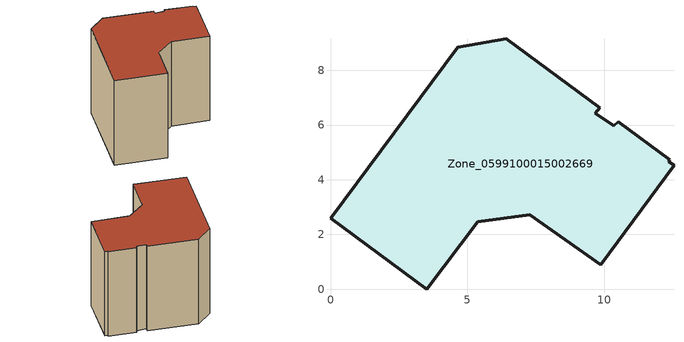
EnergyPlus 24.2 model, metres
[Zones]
Zone_0599100015002669
 floor ground (C_G): 12.36,4.66 12.56,4.53 9.89,0.88 7.28,2.72 5.39,2.46 3.51,0 0,2.6 4.66,8.85 6.43,9.15 9.84,6.63 9.68,6.42 10.35,5.98 10.53,6.12 12.41,4.73 z0.97
 wall outside (C_F): 4.66,8.85 0,2.6 3.51,0 5.39,2.46 7.28,2.72 9.89,0.88 12.56,4.53 12.36,4.66 12.41,4.73 10.53,6.12 10.35,5.98 9.68,6.42 9.84,6.63 6.43,9.15 4.66,8.85 z0.97:8.97
 roof outside (C_R): 12.56,4.53 12.36,4.66 12.41,4.73 10.53,6.12 10.35,5.98 9.68,6.42 9.84,6.63 6.43,9.15 4.66,8.85 0,2.6 3.51,0 5.39,2.46 7.28,2.72 9.89,0.88 z8.97
[BUILDING]
Pand.0599100015002669: North Axis=0; Terrain=City; Loads Convergence Tolerance Value=0.04; Temperature Convergence Tolerance Value=0.4; Solar Distribution=FullExterior; Maximum Number of Warmup Days=25; Minimum Number of Warmup Days=1
[Site:Location]
Rotterdam.The.Hague.AP_ZH_NLD Design_Conditions: Latitude=51.96; Longitude=4.45; Time Zone=1; Elevation=-4.5
[SITE:GROUNDTEMPERATURE:BUILDINGSURFACE]
18, 18, 18, 18, 18, 18, 18, 18, 18, 18, 18, 18
[MATERIAL] Thermal Absorptance=0.9; Solar Absorptance=0.7; Visible Absorptance=0.7
Name | Roughness | Thickness | Conductivity | Density | Specific Heat
G.TI.1975-1991 | MediumSmooth | 0.15 | 0.288461 | 540 | 1210
F.TI.1975-1991 | Rough | 0.3 | 0.230769 | 1920 | 840
R.TI.1975-1991 | MediumRough | 0.2 | 0.153846 | 1500 | 1000
[CONSTRUCTION]
C_G: G.TI.1975-1991
C_F: F.TI.1975-1991
C_R: R.TI.1975-1991
[ZONE]
Zone_0599100015002669: Type=1; Multiplier=1; Ceiling Height=Autocalculate; Volume=Autocalculate; Floor Area=autocalculate; Part of Total Floor Area=Yes
[ZONEINFILTRATION:DESIGNFLOWRATE]
Infil_Zone_0599100015002669: Zone or ZoneList or Space or SpaceList=Zone_0599100015002669; Schedule=AlwaysOn; Design Flow Rate Calculation Method=Flow/Area; Flow Rate per Floor Area=0.003; Constant Term Coefficient=1; Temperature Term Coefficient=0; Velocity Term Coefficient=0; Velocity Squared Term Coefficient=0
[HVACTEMPLATE:ZONE:IDEALLOADSAIRSYSTEM]
Zone_0599100015002669: Maximum Heating Supply Air Temperature=50; Minimum Cooling Supply Air Temperature=13; Maximum Heating Supply Air Humidity Ratio=0.0156; Minimum Cooling Supply Air Humidity Ratio=0.0077; Heating Limit=NoLimit; Cooling Limit=NoLimit; Dehumidification Control Type=ConstantSensibleHeatRatio; Cooling Sensible Heat Ratio=0.7; Dehumidification Setpoint=60; Humidification Control Type=None; Humidification Setpoint=30; Outdoor Air Method=None; Outdoor Air Flow Rate per Person=0.00944; Outdoor Air Flow Rate per Zone Floor Area=0; Outdoor Air Flow Rate per Zone=0; Demand Controlled Ventilation Type=None; Outdoor Air Economizer Type=NoEconomizer; Heat Recovery Type=None; Sensible Heat Recovery Effectiveness=0.7; Latent Heat Recovery Effectiveness=0.65
[ZONECONTROL:THERMOSTAT]
ThermostatControl_Zone_0599100015002669: Zone or ZoneList=Zone_0599100015002669; Control Type Schedule=DualSetpointControlType; Control 1=Thermostat_Zone_0599100015002669; Temperature Difference Between Cutout And Setpoint=0
[THERMOSTATSETPOINT:DUALSETPOINT]
Thermostat_Zone_0599100015002669: Heating Setpoint Temperature Schedule=HeatingSetpoint_Zone_0599100015002669; Cooling Setpoint Temperature Schedule=CoolingSetpoint_Zone_0599100015002669
[SCHEDULE:COMPACT]
HeatingSetpoint_Zone_0599100015002669: Through: 12/31, For: AllDays, Until: 24:00, 21
CoolingSetpoint_Zone_0599100015002669: Through: 12/31, For: AllDays, Until: 24:00, 24
DualSetpointControlType: Through: 12/31, For: AllDays, Until: 24:00, 4
AlwaysOn: Through: 12/31, For: AllDays, Until: 24:00, 1
